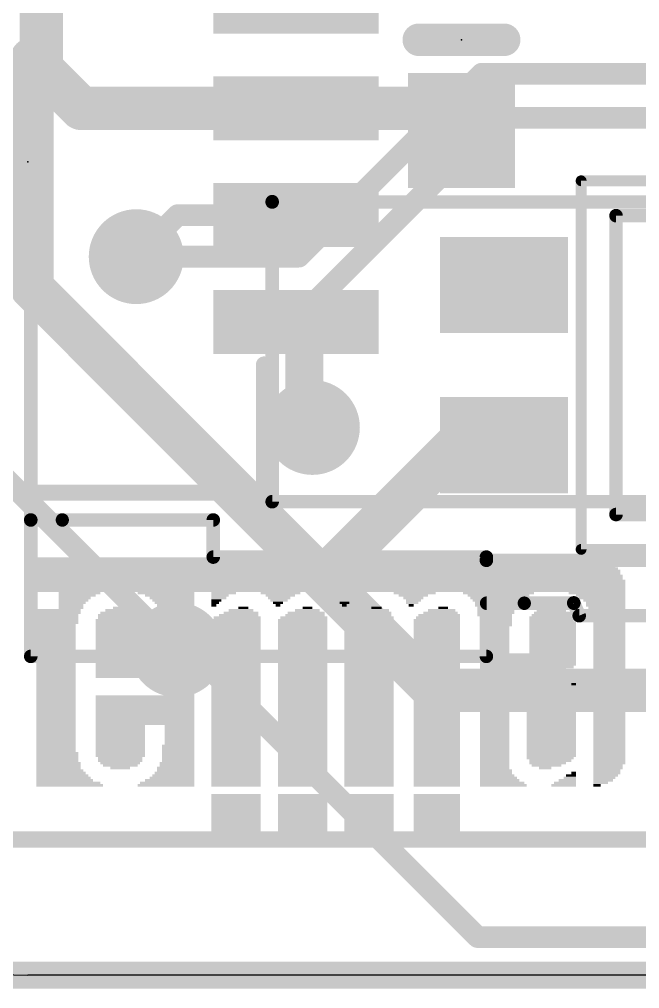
# Model space of a CAD drawing. Extents: x -1.5 to 77.7, y -1.7 to 21.7.
# Drawn here: x 2.46 to 8.27, y -0.13 to 8.95 of the extents above; entities that cross this region are included whole.
import ezdxf

# ---------------------------------------------------------------- set-up
doc = ezdxf.new("R2010")
doc.units = 0
for name, color, linetype in [('1', 12, 'CONTINUOUS'), ('16', 5, 'CONTINUOUS'), ('18', 110, 'CONTINUOUS'), ('20', 53, 'CONTINUOUS'), ('21', 40, 'CONTINUOUS'), ('22', 6, 'CONTINUOUS'), ('23', 40, 'CONTINUOUS'), ('46', 140, 'CONTINUOUS')]:
    doc.layers.add(name, color=color, linetype=linetype)

# ---------------------------------------------------------------- blocks, each defined once
blk = doc.blocks.new('RECT')
blk.add_solid([(-0.5, -0.5), (0.5, -0.5), (-0.5, 0.5), (0.5, 0.5)])
blk = doc.blocks.new('ROUNDV')
at = {"const_width": 0.5}
blk.add_lwpolyline([(0, -0.25, 1), (0, 0.25, 1), (0, -0.25)], format="xyb", dxfattribs=at)

msp = doc.modelspace()

# ---------------------------------------------------------------- linework, layer by layer
at = {"layer": '1'}
for points, const_width in [([(2.667, 8.493), (2.667, 10.9459)], 0.4064), ([(2.667, 8.493), (2.5781, 8.5819)], 0.4064), ([(2.5781, 8.5819), (2.5781, 6.4389)], 0.4064), ([(3.04, 8.12), (2.667, 8.493)], 0.4064), ([(5.054, 8.12), (3.04, 8.12)], 0.4064), ([(5.054, 8.12), (6.397, 8.12)], 0.4064), ([(6.397, 8.12), (6.604, 7.913)], 0.4064), ([(3.945, 7.12), (3.556, 6.731)], 0.2032), ([(5.054, 7.12), (3.945, 7.12)], 0.2032), ([(2.5781, 6.4389), (5.3022, 3.7147)], 0.4064), ([(5.054, 6.12), (5.054, 5.2838)], 0.2032), ([(5.207, 5.1308), (5.054, 5.2838)], 0.2032), ([(6.5525, 4.965), (5.3022, 3.7147)], 0.4064), ([(7.002, 4.965), (6.5525, 4.965)], 0.4064), ([(5.3022, 3.7147), (6.35, 2.667)], 0.4064), ([(4.064, 3.048), (3.937, 3.048)], 0.2032), ([(6.7564, 0.3556), (4.064, 3.048)], 0.2032), ([(6.35, 2.667), (13.559, 2.667)], 0.4064), ([(30.2006, 0.3556), (6.7564, 0.3556)], 0.2032), ([(0, 0), (76.2, 0)], 0.254)]:
    msp.add_lwpolyline(points, dxfattribs=dict(at, const_width=const_width))
for points, const_width in [([(2.6797, 8.5819, 1), (2.4765, 8.5819)], 0.2032), ([(2.6499, 8.6537, 1), (2.5063, 8.5101)], 0.2032), ([(2.7388, 8.5648, 1), (2.5952, 8.4212)], 0.2032), ([(2.5952, 8.4212, 1), (2.7388, 8.5648)], 0.2032), ([(2.5654, 8.493, 1), (2.7686, 8.493)], 0.2032), ([(3.04, 8.2216, 1), (3.04, 8.0184)], 0.2032), ([(2.9682, 8.0482, 1), (3.1118, 8.1918)], 0.2032), ([(5.054, 8.2216, 1), (5.054, 8.0184)], 0.2032), ([(5.054, 8.0184, 1), (5.054, 8.2216)], 0.2032), ([(6.4688, 8.1918, 1), (6.3252, 8.0482)], 0.2032), ([(6.397, 8.0184, 1), (6.397, 8.2216)], 0.2032), ([(6.5322, 7.8412, 1), (6.6758, 7.9848)], 0.2032), ([(3.945, 7.1708, 1), (3.945, 7.0692)], 0.1016), ([(3.9809, 7.0841, 1), (3.9091, 7.1559)], 0.1016), ([(5.054, 7.0692, 1), (5.054, 7.1708)], 0.1016), ([(3.5201, 6.7669, 1), (3.5919, 6.6951)], 0.1016), ([(2.6499, 6.5107, 1), (2.5063, 6.3671)], 0.2032), ([(2.4765, 6.4389, 1), (2.6797, 6.4389)], 0.2032), ([(5.1048, 6.12, 1), (5.0032, 6.12)], 0.1016), ([(5.0899, 5.3197, 1), (5.0181, 5.2479)], 0.1016), ([(5.0032, 5.2838, 1), (5.1048, 5.2838)], 0.1016), ([(5.1711, 5.0949, 1), (5.2429, 5.1667)], 0.1016), ([(6.5525, 5.0666, 1), (6.5525, 4.8634)], 0.2032), ([(6.6243, 4.8932, 1), (6.4807, 5.0368)], 0.2032), ([(7.002, 4.8634, 1), (7.002, 5.0666)], 0.2032), ([(5.3741, 3.7866, 1), (5.2304, 3.6429)], 0.2032), ([(5.2304, 3.7866, 1), (5.3741, 3.6429)], 0.2032), ([(5.2304, 3.6429, 1), (5.3741, 3.7866)], 0.2032), ([(3.937, 3.0988, 1), (3.937, 2.9972)], 0.1016), ([(4.0999, 3.0839, 1), (4.0281, 3.0121)], 0.1016), ([(4.064, 2.9972, 1), (4.064, 3.0988)], 0.1016), ([(6.35, 2.7686, 1), (6.35, 2.5654)], 0.2032), ([(6.2782, 2.5952, 1), (6.4218, 2.7388)], 0.2032), ([(6.7564, 0.4064, 1), (6.7564, 0.3048)], 0.1016), ([(6.7205, 0.3197, 1), (6.7923, 0.3915)], 0.1016)]:
    msp.add_lwpolyline(points, format="xyb", dxfattribs=dict(at, const_width=const_width))
at = {"layer": '16'}
for points, const_width in [([(5.08, 6.731), (6.7945, 8.4455)], 0.2032), ([(10.4775, 8.4455), (6.7945, 8.4455)], 0.2032), ([(6.9549, 8.0311), (5.207, 6.2833)], 0.2032), ([(6.9549, 8.0311), (10.7616, 8.0311)], 0.2032), ([(3.556, 6.731), (5.08, 6.731)], 0.2032), ([(5.207, 5.1308), (5.207, 6.2833)], 0.2032), ([(3.937, 3.048), (2.286, 4.699)], 0.2032), ([(0, 0), (76.2, 0)], 0.254)]:
    msp.add_lwpolyline(points, dxfattribs=dict(at, const_width=const_width))
at = {"layer": '16', "const_width": 0.1016}
for points in [[(6.7945, 8.4963, 1), (6.7945, 8.3947)], [(6.8304, 8.4096, 1), (6.7586, 8.4814)], [(6.9549, 8.0819, 1), (6.9549, 7.9803)], [(6.9908, 7.9952, 1), (6.9189, 8.0671)], [(3.556, 6.7818, 1), (3.556, 6.6802)], [(5.0441, 6.7669, 1), (5.1159, 6.6951)], [(5.08, 6.6802, 1), (5.08, 6.7818)], [(5.2578, 6.2833, 1), (5.1562, 6.2833)], [(5.1711, 6.3192, 1), (5.2429, 6.2473)], [(5.1562, 5.1308, 1), (5.2578, 5.1308)], [(3.9011, 3.0121, 1), (3.9729, 3.0839)]]:
    msp.add_lwpolyline(points, format="xyb", dxfattribs=at)
at = {"layer": '20'}
msp.add_line((73.66, 0), (2.54, 0), dxfattribs=at)
msp.add_circle((9.525, 10.795), 1.95, dxfattribs=at)
msp.add_arc((2.54, 2.54), 2.54, 180, 270, dxfattribs=at)
at = {"layer": '21'}
for points, const_width in [([(6.204, 8.763), (7.004, 8.763)], 0.3048), ([(4.754, 5.72), (4.754, 4.52)], 0.1524), ([(4.754, 4.52), (2.154, 4.52)], 0.1524)]:
    msp.add_lwpolyline(points, dxfattribs=dict(at, const_width=const_width))
for points, const_width in [([(6.204, 8.8392, 1), (6.204, 8.6868)], 0.1524), ([(7.004, 8.6868, 1), (7.004, 8.8392)], 0.1524), ([(4.7921, 5.72, 1), (4.7159, 5.72)], 0.0762), ([(4.7159, 4.52, 1), (4.7921, 4.52)], 0.0762), ([(4.754, 4.4819, 1), (4.754, 4.5581)], 0.0762)]:
    msp.add_lwpolyline(points, format="xyb", dxfattribs=dict(at, const_width=const_width))
at = {"layer": '22'}
for points, const_width in [([(2.568, 4.264), (2.568, 17.605)], 0.127), ([(4.83, 7.243), (4.83, 7.246)], 0.127), ([(4.83, 7.243), (4.83, 4.435)], 0.127), ([(14.208, 7.243), (4.83, 7.243)], 0.127), ([(10.352, 7.115), (8.052, 7.115)], 0.127), ([(8.052, 7.115), (8.052, 4.315)], 0.127), ([(4.83, 4.435), (14.208, 4.435)], 0.127), ([(8.052, 4.315), (11.252, 4.315)], 0.127), ([(2.568, 2.986), (2.568, 4.264)], 0.127), ([(2.862, 4.264), (2.568, 4.264)], 0.127), ([(2.865, 4.264), (4.278, 4.264)], 0.127), ([(4.278, 4.264), (4.278, 3.916)], 0.127), ([(4.278, 3.916), (6.837, 3.916)], 0.127), ([(6.837, 3.916), (6.837, 3.886)], 0.127), ([(12.225, 3.886), (6.837, 3.886)], 0.127), ([(6.837, 3.886), (6.837, 2.986)], 0.127), ([(7.191, 3.484), (6.84, 3.484)], 0.127), ([(7.194, 3.484), (7.656, 3.484)], 0.127), ([(7.656, 3.484), (7.656, 3.487)], 0.127), ([(7.707, 3.367), (7.656, 3.487)], 0.127), ([(8.469, 3.367), (7.707, 3.367)], 0.127), ([(6.837, 2.986), (2.568, 2.986)], 0.127), ([(1.27, 1.27), (17.78, 1.27)], 0.1524)]:
    msp.add_lwpolyline(points, dxfattribs=dict(at, const_width=const_width))
at = {"layer": '22', "const_width": 0.0635}
for points in [[(4.83, 7.2748, 1), (4.83, 7.2113)], [(4.8617, 7.246, 1), (4.7983, 7.246)], [(4.8617, 7.243, 1), (4.7983, 7.243)], [(4.7983, 7.243, 1), (4.8617, 7.243)], [(8.0838, 7.115, 1), (8.0202, 7.115)], [(8.052, 7.1467, 1), (8.052, 7.0833)], [(4.83, 4.4668, 1), (4.83, 4.4033)], [(4.7983, 4.435, 1), (4.8617, 4.435)], [(8.052, 4.3468, 1), (8.052, 4.2833)], [(2.5998, 4.264, 1), (2.5362, 4.264)], [(2.5362, 4.264, 1), (2.5998, 4.264)], [(2.568, 4.2957, 1), (2.568, 4.2323)], [(2.865, 4.2957, 1), (2.865, 4.2323)], [(2.862, 4.2323, 1), (2.862, 4.2957)], [(4.3098, 4.264, 1), (4.2463, 4.264)], [(4.278, 4.2323, 1), (4.278, 4.2957)], [(8.0202, 4.315, 1), (8.0838, 4.315)], [(4.278, 3.9478, 1), (4.278, 3.8843)], [(4.2463, 3.916, 1), (4.3098, 3.916)], [(6.837, 3.9178, 1), (6.837, 3.8542)], [(6.8688, 3.916, 1), (6.8053, 3.916)], [(6.8688, 3.886, 1), (6.8053, 3.886)], [(6.8053, 3.886, 1), (6.8688, 3.886)], [(6.837, 3.8843, 1), (6.837, 3.9478)], [(6.84, 3.5158, 1), (6.84, 3.4522)], [(7.194, 3.5158, 1), (7.194, 3.4522)], [(7.191, 3.4522, 1), (7.191, 3.5158)], [(7.6852, 3.4994, 1), (7.6268, 3.4746)], [(7.6878, 3.487, 1), (7.6243, 3.487)], [(7.656, 3.4522, 1), (7.656, 3.5158)], [(7.6243, 3.484, 1), (7.6878, 3.484)], [(7.707, 3.3988, 1), (7.707, 3.3352)], [(7.6778, 3.3546, 1), (7.7362, 3.3794)], [(2.5362, 2.986, 1), (2.5998, 2.986)], [(2.568, 3.0178, 1), (2.568, 2.9543)], [(6.8053, 2.986, 1), (6.8688, 2.986)], [(6.837, 2.9543, 1), (6.837, 3.0178)]]:
    msp.add_lwpolyline(points, format="xyb", dxfattribs=at)
at = {"layer": '23'}
for p in [(6.604, 8.763), (2.54, 7.62)]:
    msp.add_point(p, dxfattribs=at)
at = {"layer": '46', "const_width": 0.1016}
for points in [[(11.579, 7.442), (7.725, 7.442)], [(7.725, 7.442), (7.725, 3.988)], [(7.725, 3.988), (11.579, 3.988)]]:
    msp.add_lwpolyline(points, dxfattribs=at)
at = {"layer": '46', "const_width": 0.0508}
for points in [[(7.725, 7.4674, 1), (7.725, 7.4166)], [(7.7504, 7.442, 1), (7.6996, 7.442)], [(7.725, 4.0134, 1), (7.725, 3.9626)], [(7.6996, 3.988, 1), (7.7504, 3.988)]]:
    msp.add_lwpolyline(points, format="xyb", dxfattribs=at)

# ---------------------------------------------------------------- block references
at = {"layer": '1', "xscale": 1.55, "yscale": 0.6}
for p in [(5.054, 9.12), (5.054, 8.12), (5.054, 7.12), (5.054, 6.12)]:
    msp.add_blockref('RECT', p, dxfattribs=at)
at = {"layer": '1', "xscale": 1.075, "rotation": 90}
msp.add_blockref('RECT', (6.604, 7.913), dxfattribs=at)
at = {"layer": '1', "xscale": 1.2, "yscale": 0.9, "rotation": 180}
for p in [(7.002, 6.465), (7.002, 4.965)]:
    msp.add_blockref('RECT', p, dxfattribs=at)
at = {"layer": '18', "xscale": 0.889, "yscale": 0.889}
for p in [(3.556, 6.731), (3.556, 6.731), (5.207, 5.1308), (5.207, 5.1308), (3.937, 3.048), (3.937, 3.048)]:
    msp.add_blockref('ROUNDV', p, dxfattribs=at)
at = {"layer": '21'}
for p, xscale, yscale in [((5.2654, 3.9023), 5.2883, 0.0231), ((5.2997, 3.8792), 5.3569, 0.0231), ((5.3454, 3.81), 5.4483, 0.0229), ((5.3226, 3.8561), 5.4026, 0.0231), ((5.334, 3.833), 5.4254, 0.0231), ((5.3569, 3.787), 5.4712, 0.0231), ((5.3569, 3.7639), 5.4712, 0.0231), ((5.3683, 3.7408), 5.494, 0.0231), ((5.3683, 3.7177), 5.494, 0.0231), ((5.381, 3.6946), 5.5194, 0.0231), ((5.381, 3.6714), 5.5194, 0.0231), ((5.381, 3.6483), 5.5194, 0.0231), ((5.381, 3.6252), 5.5194, 0.0231), ((5.381, 3.6021), 5.5194, 0.0231), ((3.0251, 3.579), 0.3912, 0.0231), ((3.0023, 3.556), 0.3454, 0.0229), ((2.9794, 3.533), 0.2997, 0.0231), ((3.8341, 3.579), 0.5309, 0.0231), ((3.8684, 3.556), 0.4623, 0.0229), ((3.8913, 3.533), 0.4166, 0.0231), ((4.3294, 3.533), 0.1397, 0.0231), ((4.3409, 3.556), 0.1626, 0.0229), ((4.3752, 3.579), 0.2311, 0.0231), ((4.9073, 3.579), 0.3708, 0.0231), ((4.906, 3.556), 0.2769, 0.0229), ((4.8946, 3.533), 0.2083, 0.0231), ((5.5309, 3.579), 0.3683, 0.0231), ((5.5309, 3.556), 0.2769, 0.0229), ((5.5309, 3.533), 0.1854, 0.0231), ((6.1659, 3.579), 0.3937, 0.0231), ((6.1532, 3.556), 0.2769, 0.0229), ((6.1532, 3.533), 0.1854, 0.0231), ((6.9507, 3.579), 0.668, 0.0231), ((6.9507, 3.556), 0.5766, 0.0229), ((6.9393, 3.533), 0.508, 0.0231), ((7.874, 3.579), 0.5334, 0.0231), ((7.9096, 3.556), 0.4623, 0.0229), ((7.921, 3.533), 0.4394, 0.0231), ((2.968, 3.5099), 0.2769, 0.0231), ((2.9566, 3.4868), 0.254, 0.0231), ((2.9451, 3.4637), 0.2311, 0.0231), ((2.9451, 3.4406), 0.2311, 0.0231), ((3.4061, 3.4406), 0.1372, 0.0231), ((3.9027, 3.5099), 0.3937, 0.0231), ((3.9141, 3.4868), 0.3708, 0.0231), ((3.9256, 3.4637), 0.348, 0.0231), ((3.9256, 3.4406), 0.348, 0.0231), ((4.2951, 3.4868), 0.0711, 0.0231), ((4.2824, 3.4637), 0.0457, 0.0231), ((4.3066, 3.5099), 0.094, 0.0231), ((4.5606, 3.4406), 0.094, 0.0231), ((4.8946, 3.5099), 0.1626, 0.0231), ((4.8844, 3.4868), 0.0914, 0.0231), ((4.8844, 3.4637), 0.0457, 0.0231), ((5.1613, 3.4406), 0.0914, 0.0231), ((5.5067, 3.4868), 0.0914, 0.0231), ((5.5309, 3.5099), 0.1397, 0.0231), ((5.5067, 3.4637), 0.0457, 0.0231), ((5.8077, 3.4406), 0.094, 0.0231), ((6.1417, 3.4868), 0.1168, 0.0231), ((6.1532, 3.5099), 0.1397, 0.0231), ((6.1316, 3.4637), 0.0457, 0.0231), ((6.4313, 3.4406), 0.0914, 0.0231), ((6.9393, 3.5099), 0.4623, 0.0231), ((6.9393, 3.4868), 0.4166, 0.0231), ((6.9279, 3.4637), 0.3937, 0.0231), ((6.9393, 3.4406), 0.3708, 0.0231), ((7.4587, 3.4406), 0.1143, 0.0231), ((7.9439, 3.5099), 0.3937, 0.0231), ((7.9553, 3.4868), 0.3708, 0.0231), ((7.9553, 3.4637), 0.3708, 0.0231), ((7.9667, 3.4406), 0.348, 0.0231), ((2.8283, 3.4174), 0.414, 0.0231), ((2.8283, 3.3943), 0.414, 0.0231), ((2.8169, 3.3712), 0.3912, 0.0231), ((3.4061, 3.3712), 0.4166, 0.0231), ((3.4061, 3.3943), 0.3708, 0.0231), ((3.4049, 3.4174), 0.2769, 0.0231), ((3.937, 3.4174), 0.3251, 0.0231), ((3.937, 3.3943), 0.3251, 0.0231), ((3.9484, 3.3712), 0.3023, 0.0231), ((4.5149, 3.3712), 0.3683, 0.0231), ((4.5377, 3.3943), 0.3226, 0.0231), ((4.5377, 3.4174), 0.2311, 0.0231), ((5.1372, 3.3712), 0.3683, 0.0231), ((5.1486, 3.3943), 0.3454, 0.0231), ((5.16, 3.4174), 0.2311, 0.0231), ((5.7607, 3.3712), 0.3708, 0.0231), ((5.7849, 3.3943), 0.3226, 0.0231), ((5.7963, 3.4174), 0.254, 0.0231), ((6.3957, 3.3712), 0.3912, 0.0231), ((6.4072, 3.3943), 0.3226, 0.0231), ((6.4186, 3.4174), 0.254, 0.0231), ((6.9266, 3.4174), 0.3454, 0.0231), ((6.9266, 3.3943), 0.3454, 0.0231), ((6.9152, 3.3712), 0.3226, 0.0231), ((7.4473, 3.3712), 0.3708, 0.0231), ((7.4587, 3.3943), 0.348, 0.0231), ((7.446, 3.4174), 0.2769, 0.0231), ((7.9667, 3.4174), 0.348, 0.0231), ((7.9781, 3.3943), 0.3251, 0.0231), ((7.9781, 3.3712), 0.3251, 0.0231), ((2.8169, 3.3481), 0.3912, 0.0231), ((2.8169, 3.325), 0.3912, 0.0231), ((2.8169, 3.302), 0.3912, 0.0229), ((2.8054, 3.279), 0.3683, 0.0231), ((3.4061, 3.302), 0.4623, 0.0229), ((3.4061, 3.279), 0.4623, 0.0231), ((3.3947, 3.325), 0.4394, 0.0231), ((3.4061, 3.3481), 0.4166, 0.0231), ((3.9484, 3.3481), 0.3023, 0.0231), ((3.9484, 3.325), 0.3023, 0.0231), ((3.9484, 3.302), 0.3023, 0.0229), ((3.9484, 3.279), 0.3023, 0.0231), ((4.4907, 3.325), 0.4623, 0.0231), ((4.4907, 3.302), 0.4623, 0.0229), ((4.4907, 3.279), 0.4623, 0.0231), ((4.5022, 3.3481), 0.4394, 0.0231), ((5.1156, 3.325), 0.4623, 0.0231), ((5.1156, 3.302), 0.4623, 0.0229), ((5.1156, 3.279), 0.4623, 0.0231), ((5.127, 3.3481), 0.4394, 0.0231), ((5.7379, 3.325), 0.4623, 0.0231), ((5.7379, 3.302), 0.4623, 0.0229), ((5.7379, 3.279), 0.4623, 0.0231), ((5.7493, 3.3481), 0.4394, 0.0231), ((6.3729, 3.325), 0.4369, 0.0231), ((6.3729, 3.302), 0.4369, 0.0229), ((6.3729, 3.279), 0.4369, 0.0231), ((6.3843, 3.3481), 0.414, 0.0231), ((6.9266, 3.3481), 0.2997, 0.0231), ((6.9266, 3.325), 0.2997, 0.0231), ((6.9266, 3.302), 0.2997, 0.0229), ((6.9266, 3.279), 0.2997, 0.0231), ((7.4473, 3.3481), 0.4166, 0.0231), ((7.4473, 3.325), 0.4166, 0.0231), ((7.4587, 3.302), 0.4394, 0.0229), ((7.4587, 3.279), 0.4394, 0.0231), ((7.9781, 3.3481), 0.3251, 0.0231), ((7.9896, 3.325), 0.3023, 0.0231), ((7.9896, 3.302), 0.3023, 0.0229), ((7.9896, 3.279), 0.3023, 0.0231), ((2.8054, 3.2559), 0.3683, 0.0231), ((2.8054, 3.2328), 0.3683, 0.0231), ((2.8054, 3.2097), 0.3683, 0.0231), ((2.8054, 3.1866), 0.3683, 0.0231), ((3.4061, 3.2559), 0.4623, 0.0231), ((3.4061, 3.2328), 0.4623, 0.0231), ((3.4061, 3.2097), 0.4623, 0.0231), ((3.4061, 3.1866), 0.4623, 0.0231), ((3.9484, 3.2559), 0.3023, 0.0231), ((3.9484, 3.2328), 0.3023, 0.0231), ((3.9611, 3.2097), 0.2769, 0.0231), ((3.9611, 3.1866), 0.2769, 0.0231), ((4.4907, 3.2559), 0.4623, 0.0231), ((4.4907, 3.2328), 0.4623, 0.0231), ((4.4907, 3.2097), 0.4623, 0.0231), ((4.4907, 3.1866), 0.4623, 0.0231), ((5.1156, 3.2559), 0.4623, 0.0231), ((5.1156, 3.2328), 0.4623, 0.0231), ((5.1156, 3.2097), 0.4623, 0.0231), ((5.1156, 3.1866), 0.4623, 0.0231), ((5.7379, 3.2559), 0.4623, 0.0231), ((5.7379, 3.2328), 0.4623, 0.0231), ((5.7379, 3.2097), 0.4623, 0.0231), ((5.7379, 3.1866), 0.4623, 0.0231), ((6.3729, 3.2559), 0.4369, 0.0231), ((6.3729, 3.2328), 0.4369, 0.0231), ((6.3729, 3.2097), 0.4369, 0.0231), ((6.3729, 3.1866), 0.4369, 0.0231), ((6.9152, 3.2559), 0.2769, 0.0231), ((6.9152, 3.2328), 0.2769, 0.0231), ((6.9152, 3.2097), 0.2769, 0.0231), ((6.9152, 3.1866), 0.2769, 0.0231), ((7.4587, 3.2559), 0.4394, 0.0231), ((7.4587, 3.2328), 0.4394, 0.0231), ((7.4587, 3.2097), 0.4394, 0.0231), ((7.4587, 3.1866), 0.4394, 0.0231), ((7.9896, 3.2559), 0.3023, 0.0231), ((7.9896, 3.2328), 0.3023, 0.0231), ((7.9896, 3.2097), 0.3023, 0.0231), ((7.9896, 3.1866), 0.3023, 0.0231), ((2.8054, 3.1634), 0.3683, 0.0231), ((2.8054, 3.1403), 0.3683, 0.0231), ((2.8054, 3.1172), 0.3683, 0.0231), ((2.8054, 3.0941), 0.3683, 0.0231), ((3.4061, 3.1634), 0.4623, 0.0231), ((3.4061, 3.1403), 0.4623, 0.0231), ((3.4061, 3.1172), 0.4623, 0.0231), ((3.4061, 3.0941), 0.4623, 0.0231), ((3.9611, 3.1634), 0.2769, 0.0231), ((3.9611, 3.1403), 0.2769, 0.0231), ((3.9611, 3.1172), 0.2769, 0.0231), ((3.9611, 3.0941), 0.2769, 0.0231), ((4.4907, 3.1634), 0.4623, 0.0231), ((4.4907, 3.1403), 0.4623, 0.0231), ((4.4907, 3.1172), 0.4623, 0.0231), ((4.4907, 3.0941), 0.4623, 0.0231), ((5.1156, 3.1634), 0.4623, 0.0231), ((5.1156, 3.1403), 0.4623, 0.0231), ((5.1156, 3.1172), 0.4623, 0.0231), ((5.1156, 3.0941), 0.4623, 0.0231), ((5.7379, 3.1634), 0.4623, 0.0231), ((5.7379, 3.1403), 0.4623, 0.0231), ((5.7379, 3.1172), 0.4623, 0.0231), ((5.7379, 3.0941), 0.4623, 0.0231), ((6.3729, 3.1634), 0.4369, 0.0231), ((6.3729, 3.1403), 0.4369, 0.0231), ((6.3729, 3.1172), 0.4369, 0.0231), ((6.3729, 3.0941), 0.4369, 0.0231), ((6.9152, 3.1634), 0.2769, 0.0231), ((6.9152, 3.1403), 0.2769, 0.0231), ((6.9152, 3.1172), 0.2769, 0.0231), ((6.9152, 3.0941), 0.2769, 0.0231), ((7.4587, 3.1634), 0.4394, 0.0231), ((7.4587, 3.1403), 0.4394, 0.0231), ((7.4587, 3.1172), 0.4394, 0.0231), ((7.4587, 3.0941), 0.4394, 0.0231), ((7.9896, 3.1634), 0.3023, 0.0231), ((7.9896, 3.1403), 0.3023, 0.0231), ((7.9896, 3.1172), 0.3023, 0.0231), ((7.9896, 3.0941), 0.3023, 0.0231), ((2.8054, 3.071), 0.3683, 0.0231), ((2.8054, 3.048), 0.3683, 0.0229), ((2.8054, 3.025), 0.3683, 0.0231), ((2.8054, 3.0019), 0.3683, 0.0231), ((3.4061, 3.071), 0.4623, 0.0231), ((3.4061, 3.048), 0.4623, 0.0229), ((3.4061, 3.025), 0.4623, 0.0231), ((3.4061, 3.0019), 0.4623, 0.0231), ((3.9611, 3.071), 0.2769, 0.0231), ((3.9611, 3.048), 0.2769, 0.0229), ((3.9611, 3.025), 0.2769, 0.0231), ((3.9611, 3.0019), 0.2769, 0.0231), ((4.4907, 3.071), 0.4623, 0.0231), ((4.4907, 3.048), 0.4623, 0.0229), ((4.4907, 3.025), 0.4623, 0.0231), ((4.4907, 3.0019), 0.4623, 0.0231), ((5.1156, 3.071), 0.4623, 0.0231), ((5.1156, 3.048), 0.4623, 0.0229), ((5.1156, 3.025), 0.4623, 0.0231), ((5.1156, 3.0019), 0.4623, 0.0231), ((5.7379, 3.071), 0.4623, 0.0231), ((5.7379, 3.048), 0.4623, 0.0229), ((5.7379, 3.025), 0.4623, 0.0231), ((5.7379, 3.0019), 0.4623, 0.0231), ((6.3729, 3.071), 0.4369, 0.0231), ((6.3729, 3.048), 0.4369, 0.0229), ((6.3729, 3.025), 0.4369, 0.0231), ((6.3729, 3.0019), 0.4369, 0.0231), ((6.9152, 3.071), 0.2769, 0.0231), ((6.9152, 3.048), 0.2769, 0.0229), ((6.9152, 3.025), 0.2769, 0.0231), ((7.2276, 3.0019), 0.9017, 0.0231), ((7.4587, 3.071), 0.4394, 0.0231), ((7.4587, 3.048), 0.4394, 0.0229), ((7.4587, 3.025), 0.4394, 0.0231), ((7.9896, 3.071), 0.3023, 0.0231), ((7.9896, 3.048), 0.3023, 0.0229), ((7.9896, 3.025), 0.3023, 0.0231), ((7.9896, 3.0019), 0.3023, 0.0231), ((2.8054, 2.9788), 0.3683, 0.0231), ((2.8054, 2.9557), 0.3683, 0.0231), ((2.8054, 2.9326), 0.3683, 0.0231), ((2.8054, 2.9094), 0.3683, 0.0231), ((3.4061, 2.9788), 0.4623, 0.0231), ((3.4061, 2.9557), 0.4623, 0.0231), ((3.4061, 2.9326), 0.4623, 0.0231), ((3.4061, 2.9094), 0.4623, 0.0231), ((3.9611, 2.9788), 0.2769, 0.0231), ((3.9611, 2.9557), 0.2769, 0.0231), ((3.9611, 2.9326), 0.2769, 0.0231), ((3.9611, 2.9094), 0.2769, 0.0231), ((4.4907, 2.9788), 0.4623, 0.0231), ((4.4907, 2.9557), 0.4623, 0.0231), ((4.4907, 2.9326), 0.4623, 0.0231), ((4.4907, 2.9094), 0.4623, 0.0231), ((5.1156, 2.9788), 0.4623, 0.0231), ((5.1156, 2.9557), 0.4623, 0.0231), ((5.1156, 2.9326), 0.4623, 0.0231), ((5.1156, 2.9094), 0.4623, 0.0231), ((5.7379, 2.9788), 0.4623, 0.0231), ((5.7379, 2.9557), 0.4623, 0.0231), ((5.7379, 2.9326), 0.4623, 0.0231), ((5.7379, 2.9094), 0.4623, 0.0231), ((6.3729, 2.9788), 0.4369, 0.0231), ((6.3729, 2.9557), 0.4369, 0.0231), ((6.3729, 2.9326), 0.4369, 0.0231), ((6.3729, 2.9094), 0.4369, 0.0231), ((7.2276, 2.9788), 0.9017, 0.0231), ((7.2276, 2.9557), 0.9017, 0.0231), ((7.2276, 2.9326), 0.9017, 0.0231), ((7.2276, 2.9094), 0.9017, 0.0231), ((7.9896, 2.9788), 0.3023, 0.0231), ((7.9896, 2.9557), 0.3023, 0.0231), ((7.9896, 2.9326), 0.3023, 0.0231), ((7.9896, 2.9094), 0.3023, 0.0231), ((2.8054, 2.8863), 0.3683, 0.0231), ((2.8054, 2.8632), 0.3683, 0.0231), ((2.8054, 2.8401), 0.3683, 0.0231), ((2.8054, 2.817), 0.3683, 0.0231), ((3.4061, 2.8863), 0.4623, 0.0231), ((3.4061, 2.8632), 0.4623, 0.0231), ((3.4061, 2.8401), 0.4623, 0.0231), ((3.4061, 2.817), 0.4623, 0.0231), ((3.9611, 2.8863), 0.2769, 0.0231), ((3.9611, 2.8632), 0.2769, 0.0231), ((3.9611, 2.8401), 0.2769, 0.0231), ((3.9611, 2.817), 0.2769, 0.0231), ((4.4907, 2.8863), 0.4623, 0.0231), ((4.4907, 2.8632), 0.4623, 0.0231), ((4.4907, 2.8401), 0.4623, 0.0231), ((4.4907, 2.817), 0.4623, 0.0231), ((5.1156, 2.8863), 0.4623, 0.0231), ((5.1156, 2.8632), 0.4623, 0.0231), ((5.1156, 2.8401), 0.4623, 0.0231), ((5.1156, 2.817), 0.4623, 0.0231), ((5.7379, 2.8863), 0.4623, 0.0231), ((5.7379, 2.8632), 0.4623, 0.0231), ((5.7379, 2.8401), 0.4623, 0.0231), ((5.7379, 2.817), 0.4623, 0.0231), ((6.3729, 2.8863), 0.4369, 0.0231), ((6.3729, 2.8632), 0.4369, 0.0231), ((6.3729, 2.8401), 0.4369, 0.0231), ((6.3729, 2.817), 0.4369, 0.0231), ((7.2161, 2.8863), 0.8788, 0.0231), ((7.1806, 2.8632), 0.8077, 0.0231), ((7.1463, 2.8401), 0.7391, 0.0231), ((7.1234, 2.817), 0.6934, 0.0231), ((7.9896, 2.8863), 0.3023, 0.0231), ((7.9896, 2.8632), 0.3023, 0.0231), ((7.9896, 2.8401), 0.3023, 0.0231), ((7.9896, 2.817), 0.3023, 0.0231), ((2.8054, 2.794), 0.3683, 0.0229), ((2.8054, 2.771), 0.3683, 0.0231), ((2.8054, 2.7479), 0.3683, 0.0231), ((2.8054, 2.7248), 0.3683, 0.0231), ((3.4061, 2.794), 0.4623, 0.0229), ((3.9611, 2.794), 0.2769, 0.0229), ((3.9611, 2.771), 0.2769, 0.0231), ((3.9611, 2.7479), 0.2769, 0.0231), ((3.9611, 2.7248), 0.2769, 0.0231), ((4.4907, 2.794), 0.4623, 0.0229), ((4.4907, 2.771), 0.4623, 0.0231), ((4.4907, 2.7479), 0.4623, 0.0231), ((4.4907, 2.7248), 0.4623, 0.0231), ((5.1156, 2.794), 0.4623, 0.0229), ((5.1156, 2.771), 0.4623, 0.0231), ((5.1156, 2.7479), 0.4623, 0.0231), ((5.1156, 2.7248), 0.4623, 0.0231), ((5.7379, 2.794), 0.4623, 0.0229), ((5.7379, 2.771), 0.4623, 0.0231), ((5.7379, 2.7479), 0.4623, 0.0231), ((5.7379, 2.7248), 0.4623, 0.0231), ((6.3729, 2.794), 0.4369, 0.0229), ((6.3729, 2.771), 0.4369, 0.0231), ((6.3729, 2.7479), 0.4369, 0.0231), ((6.3729, 2.7248), 0.4369, 0.0231), ((7.0891, 2.794), 0.6248, 0.0229), ((7.0307, 2.7479), 0.508, 0.0231), ((7.0079, 2.7248), 0.4623, 0.0231), ((7.0536, 2.771), 0.5537, 0.0231), ((7.6556, 2.7248), 0.0457, 0.0231), ((7.9896, 2.794), 0.3023, 0.0229), ((7.9896, 2.771), 0.3023, 0.0231), ((7.9896, 2.7479), 0.3023, 0.0231), ((7.9896, 2.7248), 0.3023, 0.0231), ((2.8054, 2.7017), 0.3683, 0.0231), ((2.8054, 2.6786), 0.3683, 0.0231), ((2.8054, 2.6554), 0.3683, 0.0231), ((2.8054, 2.6323), 0.3683, 0.0231), ((3.9611, 2.7017), 0.2769, 0.0231), ((3.9611, 2.6786), 0.2769, 0.0231), ((3.9611, 2.6554), 0.2769, 0.0231), ((3.9611, 2.6323), 0.2769, 0.0231), ((4.4907, 2.7017), 0.4623, 0.0231), ((4.4907, 2.6786), 0.4623, 0.0231), ((4.4907, 2.6554), 0.4623, 0.0231), ((4.4907, 2.6323), 0.4623, 0.0231), ((5.1156, 2.7017), 0.4623, 0.0231), ((5.1156, 2.6786), 0.4623, 0.0231), ((5.1156, 2.6554), 0.4623, 0.0231), ((5.1156, 2.6323), 0.4623, 0.0231), ((5.7379, 2.7017), 0.4623, 0.0231), ((5.7379, 2.6786), 0.4623, 0.0231), ((5.7379, 2.6554), 0.4623, 0.0231), ((5.7379, 2.6323), 0.4623, 0.0231), ((6.3729, 2.7017), 0.4369, 0.0231), ((6.3729, 2.6786), 0.4369, 0.0231), ((6.3729, 2.6554), 0.4369, 0.0231), ((6.3729, 2.6323), 0.4369, 0.0231), ((6.985, 2.7017), 0.4166, 0.0231), ((6.9621, 2.6786), 0.3708, 0.0231), ((6.9507, 2.6554), 0.348, 0.0231), ((6.938, 2.6323), 0.3226, 0.0231), ((7.5286, 2.6323), 0.2997, 0.0231), ((7.5629, 2.6554), 0.2311, 0.0231), ((7.5857, 2.6786), 0.1854, 0.0231), ((7.62, 2.7017), 0.1168, 0.0231), ((7.9896, 2.7017), 0.3023, 0.0231), ((7.9896, 2.6786), 0.3023, 0.0231), ((7.9896, 2.6554), 0.3023, 0.0231), ((7.9896, 2.6323), 0.3023, 0.0231), ((2.8054, 2.6092), 0.3683, 0.0231), ((2.8054, 2.5861), 0.3683, 0.0231), ((2.8054, 2.563), 0.3683, 0.0231), ((2.8054, 2.54), 0.3683, 0.0229), ((3.6373, 2.6092), 0.9246, 0.0231), ((3.6373, 2.5861), 0.9246, 0.0231), ((3.6373, 2.563), 0.9246, 0.0231), ((3.6373, 2.54), 0.9246, 0.0229), ((4.4907, 2.6092), 0.4623, 0.0231), ((4.4907, 2.5861), 0.4623, 0.0231), ((4.4907, 2.563), 0.4623, 0.0231), ((4.4907, 2.54), 0.4623, 0.0229), ((5.1156, 2.6092), 0.4623, 0.0231), ((5.1156, 2.5861), 0.4623, 0.0231), ((5.1156, 2.563), 0.4623, 0.0231), ((5.1156, 2.54), 0.4623, 0.0229), ((5.7379, 2.6092), 0.4623, 0.0231), ((5.7379, 2.5861), 0.4623, 0.0231), ((5.7379, 2.563), 0.4623, 0.0231), ((5.7379, 2.54), 0.4623, 0.0229), ((6.3729, 2.6092), 0.4369, 0.0231), ((6.3729, 2.5861), 0.4369, 0.0231), ((6.3729, 2.563), 0.4369, 0.0231), ((6.3729, 2.54), 0.4369, 0.0229), ((6.938, 2.6092), 0.3226, 0.0231), ((6.9266, 2.5861), 0.2997, 0.0231), ((6.9266, 2.563), 0.2997, 0.0231), ((6.9152, 2.54), 0.2769, 0.0229), ((7.4587, 2.54), 0.4394, 0.0229), ((7.4701, 2.563), 0.4166, 0.0231), ((7.4816, 2.5861), 0.3937, 0.0231), ((7.5044, 2.6092), 0.348, 0.0231), ((7.9896, 2.6092), 0.3023, 0.0231), ((7.9896, 2.5861), 0.3023, 0.0231), ((7.9896, 2.563), 0.3023, 0.0231), ((7.9896, 2.54), 0.3023, 0.0229), ((2.8054, 2.517), 0.3683, 0.0231), ((2.8054, 2.4939), 0.3683, 0.0231), ((2.8054, 2.4708), 0.3683, 0.0231), ((2.8054, 2.4477), 0.3683, 0.0231), ((3.6373, 2.517), 0.9246, 0.0231), ((3.6373, 2.4939), 0.9246, 0.0231), ((3.6373, 2.4708), 0.9246, 0.0231), ((3.6373, 2.4477), 0.9246, 0.0231), ((4.4907, 2.517), 0.4623, 0.0231), ((4.4907, 2.4939), 0.4623, 0.0231), ((4.4907, 2.4708), 0.4623, 0.0231), ((4.4907, 2.4477), 0.4623, 0.0231), ((5.1156, 2.517), 0.4623, 0.0231), ((5.1156, 2.4939), 0.4623, 0.0231), ((5.1156, 2.4708), 0.4623, 0.0231), ((5.1156, 2.4477), 0.4623, 0.0231), ((5.7379, 2.517), 0.4623, 0.0231), ((5.7379, 2.4939), 0.4623, 0.0231), ((5.7379, 2.4708), 0.4623, 0.0231), ((5.7379, 2.4477), 0.4623, 0.0231), ((6.3729, 2.517), 0.4369, 0.0231), ((6.3729, 2.4939), 0.4369, 0.0231), ((6.3729, 2.4708), 0.4369, 0.0231), ((6.3729, 2.4477), 0.4369, 0.0231), ((6.9152, 2.517), 0.2769, 0.0231), ((6.9152, 2.4939), 0.2769, 0.0231), ((6.9152, 2.4708), 0.2769, 0.0231), ((6.9152, 2.4477), 0.2769, 0.0231), ((7.4473, 2.4939), 0.4623, 0.0231), ((7.4473, 2.4708), 0.4623, 0.0231), ((7.4473, 2.4477), 0.4623, 0.0231), ((7.4587, 2.517), 0.4394, 0.0231), ((7.9896, 2.517), 0.3023, 0.0231), ((7.9896, 2.4939), 0.3023, 0.0231), ((7.9896, 2.4708), 0.3023, 0.0231), ((7.9896, 2.4477), 0.3023, 0.0231), ((2.8054, 2.4246), 0.3683, 0.0231), ((2.8054, 2.4014), 0.3683, 0.0231), ((2.8054, 2.3783), 0.3683, 0.0231), ((2.8054, 2.3552), 0.3683, 0.0231), ((3.6373, 2.4246), 0.9246, 0.0231), ((3.6373, 2.4014), 0.9246, 0.0231), ((3.6373, 2.3783), 0.9246, 0.0231), ((3.6373, 2.3552), 0.9246, 0.0231), ((4.4907, 2.4246), 0.4623, 0.0231), ((4.4907, 2.4014), 0.4623, 0.0231), ((4.4907, 2.3783), 0.4623, 0.0231), ((4.4907, 2.3552), 0.4623, 0.0231), ((5.1156, 2.4246), 0.4623, 0.0231), ((5.1156, 2.4014), 0.4623, 0.0231), ((5.1156, 2.3783), 0.4623, 0.0231), ((5.1156, 2.3552), 0.4623, 0.0231), ((5.7379, 2.4246), 0.4623, 0.0231), ((5.7379, 2.4014), 0.4623, 0.0231), ((5.7379, 2.3783), 0.4623, 0.0231), ((5.7379, 2.3552), 0.4623, 0.0231), ((6.3729, 2.4246), 0.4369, 0.0231), ((6.3729, 2.4014), 0.4369, 0.0231), ((6.3729, 2.3783), 0.4369, 0.0231), ((6.3729, 2.3552), 0.4369, 0.0231), ((6.9152, 2.4246), 0.2769, 0.0231), ((6.9152, 2.4014), 0.2769, 0.0231), ((6.9152, 2.3783), 0.2769, 0.0231), ((6.9152, 2.3552), 0.2769, 0.0231), ((7.4473, 2.4246), 0.4623, 0.0231), ((7.4473, 2.4014), 0.4623, 0.0231), ((7.4473, 2.3783), 0.4623, 0.0231), ((7.4473, 2.3552), 0.4623, 0.0231), ((7.9896, 2.4246), 0.3023, 0.0231), ((7.9896, 2.4014), 0.3023, 0.0231), ((7.9896, 2.3783), 0.3023, 0.0231), ((7.9896, 2.3552), 0.3023, 0.0231), ((2.8054, 2.3321), 0.3683, 0.0231), ((2.8054, 2.309), 0.3683, 0.0231), ((2.8054, 2.286), 0.3683, 0.0229), ((2.8054, 2.263), 0.3683, 0.0231), ((3.4061, 2.3321), 0.4623, 0.0231), ((3.4061, 2.309), 0.4623, 0.0231), ((3.4061, 2.286), 0.4623, 0.0229), ((3.4061, 2.263), 0.4623, 0.0231), ((3.9611, 2.3321), 0.2769, 0.0231), ((3.9611, 2.309), 0.2769, 0.0231), ((3.9611, 2.286), 0.2769, 0.0229), ((3.9611, 2.263), 0.2769, 0.0231), ((4.4907, 2.3321), 0.4623, 0.0231), ((4.4907, 2.309), 0.4623, 0.0231), ((4.4907, 2.286), 0.4623, 0.0229), ((4.4907, 2.263), 0.4623, 0.0231), ((5.1156, 2.3321), 0.4623, 0.0231), ((5.1156, 2.309), 0.4623, 0.0231), ((5.1156, 2.286), 0.4623, 0.0229), ((5.1156, 2.263), 0.4623, 0.0231), ((5.7379, 2.3321), 0.4623, 0.0231), ((5.7379, 2.309), 0.4623, 0.0231), ((5.7379, 2.286), 0.4623, 0.0229), ((5.7379, 2.263), 0.4623, 0.0231), ((6.3729, 2.3321), 0.4369, 0.0231), ((6.3729, 2.309), 0.4369, 0.0231), ((6.3729, 2.286), 0.4369, 0.0229), ((6.3729, 2.263), 0.4369, 0.0231), ((6.9152, 2.3321), 0.2769, 0.0231), ((6.9152, 2.309), 0.2769, 0.0231), ((6.9152, 2.286), 0.2769, 0.0229), ((6.9152, 2.263), 0.2769, 0.0231), ((7.4473, 2.3321), 0.4623, 0.0231), ((7.4473, 2.309), 0.4623, 0.0231), ((7.4473, 2.286), 0.4623, 0.0229), ((7.4473, 2.263), 0.4623, 0.0231), ((7.9896, 2.3321), 0.3023, 0.0231), ((7.9896, 2.309), 0.3023, 0.0231), ((7.9896, 2.286), 0.3023, 0.0229), ((7.9896, 2.263), 0.3023, 0.0231), ((2.8054, 2.2399), 0.3683, 0.0231), ((2.8054, 2.2168), 0.3683, 0.0231), ((2.8054, 2.1937), 0.3683, 0.0231), ((2.8054, 2.1706), 0.3683, 0.0231), ((3.4061, 2.2399), 0.4623, 0.0231), ((3.4061, 2.2168), 0.4623, 0.0231), ((3.4061, 2.1937), 0.4623, 0.0231), ((3.4061, 2.1706), 0.4623, 0.0231), ((3.9611, 2.2399), 0.2769, 0.0231), ((3.9611, 2.2168), 0.2769, 0.0231), ((3.9611, 2.1937), 0.2769, 0.0231), ((3.9611, 2.1706), 0.2769, 0.0231), ((4.4907, 2.2399), 0.4623, 0.0231), ((4.4907, 2.2168), 0.4623, 0.0231), ((4.4907, 2.1937), 0.4623, 0.0231), ((4.4907, 2.1706), 0.4623, 0.0231), ((5.1156, 2.2399), 0.4623, 0.0231), ((5.1156, 2.2168), 0.4623, 0.0231), ((5.1156, 2.1937), 0.4623, 0.0231), ((5.1156, 2.1706), 0.4623, 0.0231), ((5.7379, 2.2399), 0.4623, 0.0231), ((5.7379, 2.2168), 0.4623, 0.0231), ((5.7379, 2.1937), 0.4623, 0.0231), ((5.7379, 2.1706), 0.4623, 0.0231), ((6.3729, 2.2399), 0.4369, 0.0231), ((6.3729, 2.2168), 0.4369, 0.0231), ((6.3729, 2.1937), 0.4369, 0.0231), ((6.3729, 2.1706), 0.4369, 0.0231), ((6.9152, 2.2399), 0.2769, 0.0231), ((6.9152, 2.2168), 0.2769, 0.0231), ((6.9152, 2.1937), 0.2769, 0.0231), ((6.9152, 2.1706), 0.2769, 0.0231), ((7.4473, 2.2399), 0.4623, 0.0231), ((7.4473, 2.2168), 0.4623, 0.0231), ((7.4473, 2.1937), 0.4623, 0.0231), ((7.4473, 2.1706), 0.4623, 0.0231), ((7.9896, 2.2399), 0.3023, 0.0231), ((7.9896, 2.2168), 0.3023, 0.0231), ((7.9896, 2.1937), 0.3023, 0.0231), ((7.9896, 2.1706), 0.3023, 0.0231), ((2.8054, 2.1474), 0.3683, 0.0231), ((2.8054, 2.1243), 0.3683, 0.0231), ((2.8054, 2.1012), 0.3683, 0.0231), ((2.8169, 2.0781), 0.3912, 0.0231), ((3.4061, 2.1474), 0.4623, 0.0231), ((3.4061, 2.1243), 0.4623, 0.0231), ((3.4061, 2.1012), 0.4623, 0.0231), ((3.4061, 2.0781), 0.4623, 0.0231), ((3.9484, 2.1474), 0.3023, 0.0231), ((3.9484, 2.1243), 0.3023, 0.0231), ((3.9484, 2.1012), 0.3023, 0.0231), ((3.9484, 2.0781), 0.3023, 0.0231), ((4.4907, 2.1474), 0.4623, 0.0231), ((4.4907, 2.1243), 0.4623, 0.0231), ((4.4907, 2.1012), 0.4623, 0.0231), ((4.4907, 2.0781), 0.4623, 0.0231), ((5.1156, 2.1474), 0.4623, 0.0231), ((5.1156, 2.1243), 0.4623, 0.0231), ((5.1156, 2.1012), 0.4623, 0.0231), ((5.1156, 2.0781), 0.4623, 0.0231), ((5.7379, 2.1474), 0.4623, 0.0231), ((5.7379, 2.1243), 0.4623, 0.0231), ((5.7379, 2.1012), 0.4623, 0.0231), ((5.7379, 2.0781), 0.4623, 0.0231), ((6.3729, 2.1474), 0.4369, 0.0231), ((6.3729, 2.1243), 0.4369, 0.0231), ((6.3729, 2.1012), 0.4369, 0.0231), ((6.3729, 2.0781), 0.4369, 0.0231), ((6.9152, 2.1474), 0.2769, 0.0231), ((6.9152, 2.1243), 0.2769, 0.0231), ((6.9152, 2.1012), 0.2769, 0.0231), ((6.9152, 2.0781), 0.2769, 0.0231), ((7.4473, 2.1474), 0.4623, 0.0231), ((7.4473, 2.1243), 0.4623, 0.0231), ((7.4473, 2.1012), 0.4623, 0.0231), ((7.4473, 2.0781), 0.4623, 0.0231), ((7.9896, 2.1474), 0.3023, 0.0231), ((7.9896, 2.1243), 0.3023, 0.0231), ((7.9896, 2.1012), 0.3023, 0.0231), ((7.9896, 2.0781), 0.3023, 0.0231), ((2.8169, 2.055), 0.3912, 0.0231), ((2.8169, 2.032), 0.3912, 0.0229), ((2.8169, 2.009), 0.3912, 0.0231), ((3.4061, 2.055), 0.4623, 0.0231), ((3.4061, 2.032), 0.4166, 0.0229), ((3.4061, 2.009), 0.4166, 0.0231), ((3.9484, 2.055), 0.3023, 0.0231), ((3.9484, 2.032), 0.3023, 0.0229), ((3.9484, 2.009), 0.3023, 0.0231), ((4.4907, 2.055), 0.4623, 0.0231), ((4.4907, 2.032), 0.4623, 0.0229), ((4.4907, 2.009), 0.4623, 0.0231), ((5.1156, 2.055), 0.4623, 0.0231), ((5.1156, 2.032), 0.4623, 0.0229), ((5.1156, 2.009), 0.4623, 0.0231), ((5.7379, 2.055), 0.4623, 0.0231), ((5.7379, 2.032), 0.4623, 0.0229), ((5.7379, 2.009), 0.4623, 0.0231), ((6.3729, 2.055), 0.4369, 0.0231), ((6.3729, 2.032), 0.4369, 0.0229), ((6.3729, 2.009), 0.4369, 0.0231), ((6.9152, 2.055), 0.2769, 0.0231), ((6.9152, 2.032), 0.2769, 0.0229), ((6.9152, 2.009), 0.2769, 0.0231), ((7.4473, 2.055), 0.4623, 0.0231), ((7.4359, 2.032), 0.4394, 0.0229), ((7.4359, 2.009), 0.3937, 0.0231), ((7.9896, 2.055), 0.3023, 0.0231), ((7.9896, 2.032), 0.3023, 0.0229), ((7.9896, 2.009), 0.3023, 0.0231), ((2.8283, 1.9859), 0.414, 0.0231), ((2.8283, 1.9628), 0.414, 0.0231), ((2.8283, 1.9397), 0.414, 0.0231), ((2.841, 1.9166), 0.4394, 0.0231), ((3.4061, 1.9859), 0.3708, 0.0231), ((3.4061, 1.9628), 0.3251, 0.0231), ((3.4061, 1.9397), 0.1829, 0.0231), ((3.9256, 1.9397), 0.348, 0.0231), ((3.9256, 1.9166), 0.348, 0.0231), ((3.937, 1.9859), 0.3251, 0.0231), ((3.937, 1.9628), 0.3251, 0.0231), ((4.4907, 1.9859), 0.4623, 0.0231), ((4.4907, 1.9628), 0.4623, 0.0231), ((4.4907, 1.9397), 0.4623, 0.0231), ((4.4907, 1.9166), 0.4623, 0.0231), ((5.1156, 1.9859), 0.4623, 0.0231), ((5.1156, 1.9628), 0.4623, 0.0231), ((5.1156, 1.9397), 0.4623, 0.0231), ((5.1156, 1.9166), 0.4623, 0.0231), ((5.7379, 1.9859), 0.4623, 0.0231), ((5.7379, 1.9628), 0.4623, 0.0231), ((5.7379, 1.9397), 0.4623, 0.0231), ((5.7379, 1.9166), 0.4623, 0.0231), ((6.3729, 1.9859), 0.4369, 0.0231), ((6.3729, 1.9628), 0.4369, 0.0231), ((6.3729, 1.9397), 0.4369, 0.0231), ((6.3729, 1.9166), 0.4369, 0.0231), ((6.9152, 1.9859), 0.2769, 0.0231), ((6.9152, 1.9628), 0.2769, 0.0231), ((6.9152, 1.9397), 0.2769, 0.0231), ((6.9266, 1.9166), 0.2997, 0.0231), ((7.4117, 1.9859), 0.3454, 0.0231), ((7.4003, 1.9628), 0.2769, 0.0231), ((7.3889, 1.9397), 0.1168, 0.0231), ((7.9896, 1.9859), 0.3023, 0.0231), ((7.9769, 1.9628), 0.2769, 0.0231), ((7.9769, 1.9397), 0.2769, 0.0231), ((7.9654, 1.9166), 0.254, 0.0231), ((2.8524, 1.8934), 0.4623, 0.0231), ((2.8867, 1.8241), 0.5309, 0.0231), ((2.8753, 1.8472), 0.508, 0.0231), ((2.8639, 1.8703), 0.4851, 0.0231), ((3.8684, 1.8241), 0.4623, 0.0231), ((3.8913, 1.8472), 0.4166, 0.0231), ((3.9027, 1.8703), 0.3937, 0.0231), ((3.9141, 1.8934), 0.3708, 0.0231), ((4.4907, 1.8934), 0.4623, 0.0231), ((4.4907, 1.8703), 0.4623, 0.0231), ((4.4907, 1.8472), 0.4623, 0.0231), ((4.4907, 1.8241), 0.4623, 0.0231), ((5.1156, 1.8934), 0.4623, 0.0231), ((5.1156, 1.8703), 0.4623, 0.0231), ((5.1156, 1.8472), 0.4623, 0.0231), ((5.1156, 1.8241), 0.4623, 0.0231), ((5.7379, 1.8934), 0.4623, 0.0231), ((5.7379, 1.8703), 0.4623, 0.0231), ((5.7379, 1.8472), 0.4623, 0.0231), ((5.7379, 1.8241), 0.4623, 0.0231), ((6.3729, 1.8934), 0.4369, 0.0231), ((6.3729, 1.8703), 0.4369, 0.0231), ((6.3729, 1.8472), 0.4369, 0.0231), ((6.3729, 1.8241), 0.4369, 0.0231), ((6.9266, 1.8934), 0.2997, 0.0231), ((6.938, 1.8703), 0.3226, 0.0231), ((6.9507, 1.8472), 0.348, 0.0231), ((6.9621, 1.8241), 0.3708, 0.0231), ((7.5971, 1.8241), 0.1626, 0.0231), ((7.62, 1.8472), 0.1168, 0.0231), ((7.6314, 1.8703), 0.094, 0.0231), ((7.6556, 1.8934), 0.0457, 0.0231), ((7.9654, 1.8934), 0.254, 0.0231), ((7.954, 1.8703), 0.2311, 0.0231), ((7.9426, 1.8472), 0.2083, 0.0231), ((7.9312, 1.8241), 0.1854, 0.0231), ((2.9324, 1.778), 0.6223, 0.0229), ((2.921, 1.801), 0.5994, 0.0231), ((3.8341, 1.778), 0.5309, 0.0229), ((3.8456, 1.801), 0.508, 0.0231), ((4.4907, 1.801), 0.4623, 0.0231), ((4.4907, 1.778), 0.4623, 0.0229), ((5.1156, 1.801), 0.4623, 0.0231), ((5.1156, 1.778), 0.4623, 0.0229), ((5.7379, 1.801), 0.4623, 0.0231), ((5.7379, 1.778), 0.4623, 0.0229), ((6.3729, 1.801), 0.4369, 0.0231), ((6.3729, 1.778), 0.4369, 0.0229), ((6.985, 1.801), 0.4166, 0.0231), ((6.9964, 1.778), 0.4394, 0.0229), ((7.5629, 1.778), 0.2311, 0.0229), ((7.5743, 1.801), 0.2083, 0.0231), ((7.9083, 1.801), 0.1397, 0.0231), ((7.874, 1.778), 0.0711, 0.0229), ((4.4907, 1.6857), 0.4623, 0.0231), ((4.4907, 1.6626), 0.4623, 0.0231), ((4.4907, 1.6394), 0.4623, 0.0231), ((5.1156, 1.6857), 0.4623, 0.0231), ((5.1156, 1.6626), 0.4623, 0.0231), ((5.1156, 1.6394), 0.4623, 0.0231), ((5.7379, 1.6857), 0.4623, 0.0231), ((5.7379, 1.6626), 0.4623, 0.0231), ((5.7379, 1.6394), 0.4623, 0.0231), ((6.3729, 1.6857), 0.4369, 0.0231), ((6.3729, 1.6626), 0.4369, 0.0231), ((6.3729, 1.6394), 0.4369, 0.0231), ((4.4907, 1.6163), 0.4623, 0.0231), ((4.4907, 1.5932), 0.4623, 0.0231), ((4.4907, 1.5701), 0.4623, 0.0231), ((4.4907, 1.547), 0.4623, 0.0231), ((5.1156, 1.6163), 0.4623, 0.0231), ((5.1156, 1.5932), 0.4623, 0.0231), ((5.1156, 1.5701), 0.4623, 0.0231), ((5.1156, 1.547), 0.4623, 0.0231), ((5.7379, 1.6163), 0.4623, 0.0231), ((5.7379, 1.5932), 0.4623, 0.0231), ((5.7379, 1.5701), 0.4623, 0.0231), ((5.7379, 1.547), 0.4623, 0.0231), ((6.3729, 1.6163), 0.4369, 0.0231), ((6.3729, 1.5932), 0.4369, 0.0231), ((6.3729, 1.5701), 0.4369, 0.0231), ((6.3729, 1.547), 0.4369, 0.0231), ((4.4907, 1.524), 0.4623, 0.0229), ((4.4907, 1.501), 0.4623, 0.0231), ((4.4907, 1.4779), 0.4623, 0.0231), ((4.4907, 1.4548), 0.4623, 0.0231), ((5.1156, 1.524), 0.4623, 0.0229), ((5.1156, 1.501), 0.4623, 0.0231), ((5.1156, 1.4779), 0.4623, 0.0231), ((5.1156, 1.4548), 0.4623, 0.0231), ((5.7379, 1.524), 0.4623, 0.0229), ((5.7379, 1.501), 0.4623, 0.0231), ((5.7379, 1.4779), 0.4623, 0.0231), ((5.7379, 1.4548), 0.4623, 0.0231), ((6.3729, 1.524), 0.4369, 0.0229), ((6.3729, 1.501), 0.4369, 0.0231), ((6.3729, 1.4779), 0.4369, 0.0231), ((6.3729, 1.4548), 0.4369, 0.0231), ((4.4907, 1.4317), 0.4623, 0.0231), ((4.4907, 1.4086), 0.4623, 0.0231), ((4.4907, 1.3854), 0.4623, 0.0231), ((4.4907, 1.3623), 0.4623, 0.0231), ((5.1156, 1.4317), 0.4623, 0.0231), ((5.1156, 1.4086), 0.4623, 0.0231), ((5.1156, 1.3854), 0.4623, 0.0231), ((5.1156, 1.3623), 0.4623, 0.0231), ((5.7379, 1.4317), 0.4623, 0.0231), ((5.7379, 1.4086), 0.4623, 0.0231), ((5.7379, 1.3854), 0.4623, 0.0231), ((5.7379, 1.3623), 0.4623, 0.0231), ((6.3729, 1.4317), 0.4369, 0.0231), ((6.3729, 1.4086), 0.4369, 0.0231), ((6.3729, 1.3854), 0.4369, 0.0231), ((6.3729, 1.3623), 0.4369, 0.0231), ((4.4907, 1.3392), 0.4623, 0.0231), ((4.4907, 1.3161), 0.4623, 0.0231), ((4.4907, 1.293), 0.4623, 0.0231), ((4.4907, 1.27), 0.4623, 0.0229), ((5.1156, 1.3392), 0.4623, 0.0231), ((5.1156, 1.3161), 0.4623, 0.0231), ((5.1156, 1.293), 0.4623, 0.0231), ((5.1156, 1.27), 0.4623, 0.0229), ((5.7379, 1.3392), 0.4623, 0.0231), ((5.7379, 1.3161), 0.4623, 0.0231), ((5.7379, 1.293), 0.4623, 0.0231), ((5.7379, 1.27), 0.4623, 0.0229), ((6.3729, 1.3392), 0.4369, 0.0231), ((6.3729, 1.3161), 0.4369, 0.0231), ((6.3729, 1.293), 0.4369, 0.0231), ((6.3729, 1.27), 0.4369, 0.0229)]:
    msp.add_blockref('RECT', p, dxfattribs=dict(at, xscale=xscale, yscale=yscale))

doc.saveas('drawing.dxf')
